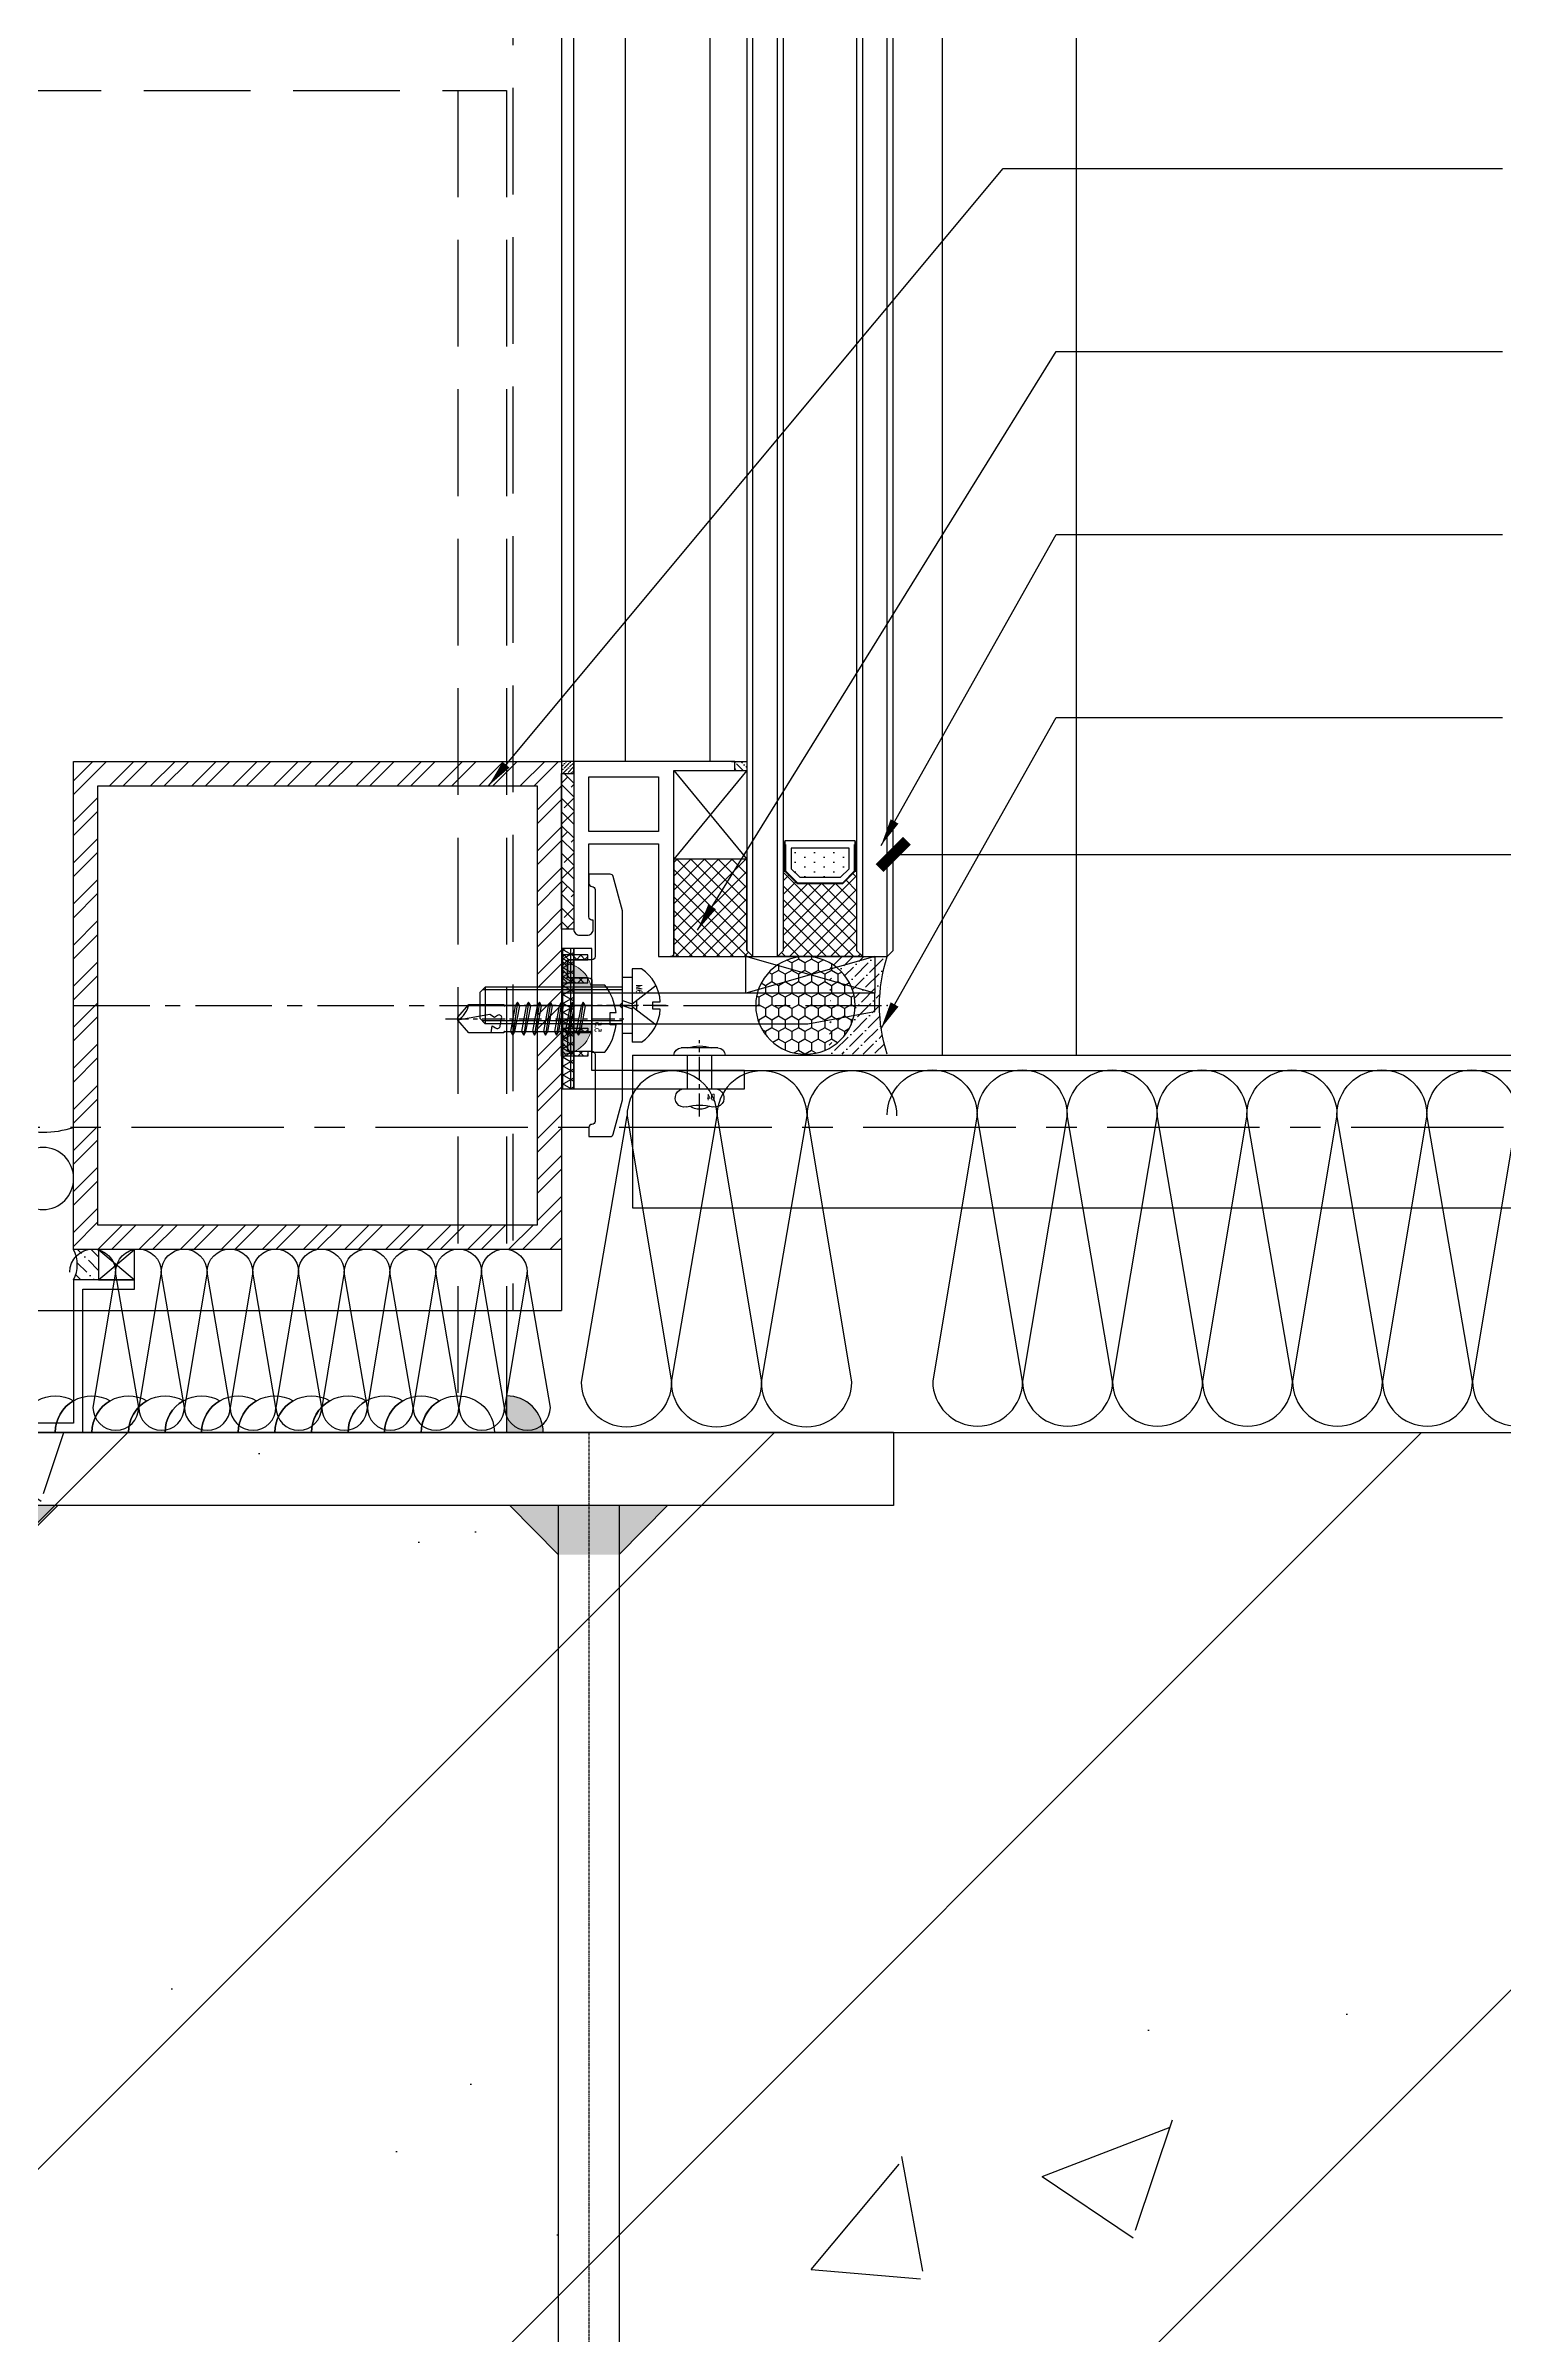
# Model space of a CAD drawing. Extents: x -160106 to 966792, y -663931 to 1550022.
# Drawn here: x -72963.7 to -72724.7, y -86233.4 to -85858.2 of the extents above; entities that cross this region are included whole.
import ezdxf
from ezdxf.enums import TextEntityAlignment as Align
from ezdxf.xclip import XClip

# ---------------------------------------------------------------- set-up
doc = ezdxf.new("R2010")
doc.units = 0
for name, pattern in [('AUSGEZOGEN', [0]), ('CENTER', [2, 1.25, -0.25, 0.25, -0.25]), ('ZN-CENTER', [2, 1.25, -0.25, 0.25, -0.25]), ('ZN-DASH', [0.35, 0.25, -0.1])]:
    doc.linetypes.add(name, pattern=pattern)
for name, color, linetype in [('!ZN1-填充-8', 8, 'Continuous'), ('!ZN1-标注-173', 173, 'Continuous'), ('!ZN3-玻璃幕墙-4', 4, 'Continuous'), ('!ZN3-铝板幕墙-3', 3, 'Continuous'), ('!ZN4-辅助材料-1', 1, 'Continuous'), ('!ZN4-配件-11', 11, 'Continuous'), ('!ZN5-钢材投影-40', 40, 'Continuous'), ('!ZN5-铝材投影-112', 112, 'Continuous'), ('!ZN5-铝材断面-6', 6, 'Continuous'), ('!ZN6-虚线-8', 8, 'ZN-DASH'), ('!ZN6-轴线-1', 1, 'ZN-CENTER'), ('20剖面图$0$AS-COLN', 6, 'Continuous'), ('20剖面图$0$PUB_HATCH', 8, 'Continuous'), ('2钢材断面', 2, 'Continuous'), ('40钢材投影', 40, 'Continuous'), ('A_Hatch', 8, 'Continuous'), ('ALT_CEN-0-30', 1, 'CENTER'), ('DIM', 173, 'Continuous'), ('Fill', 8, 'Continuous'), ('ZX', 240, 'CENTER'), ('型材截面颜色', 253, 'Continuous'), ('焊缝', 8, 'Continuous')]:
    doc.layers.add(name, color=color, linetype=linetype)
for name, color, linetype, lineweight in [('0CABR-填充', 8, 'Continuous', 5), ('0CABR-密封材料、垫片', 195, 'Continuous', 9), ('0填充', 8, 'Continuous', 13)]:
    doc.layers.add(name, color=color, linetype=linetype, lineweight=lineweight)
doc.styles.add('DHTEXT-1', font='ROMANS.shx', dxfattribs={"width": 0.7, "bigfont": 'CHINESE.shx'})
doc.styles.add('ZNDimTStyle', font='ROMANS.shx', dxfattribs={"width": 0.7, "bigfont": 'CHINESE.shx'})
doc.dimstyles.new('ZN3', dxfattribs={"dimscale": 3, "dimtxt": 2.5, "dimasz": 1.5, "dimexe": 1, "dimexo": 2, "dimgap": 0.9, "dimtad": 1, "dimdec": 0, "dimdsep": 46, "dimtxsty": 'DHTEXT-1', "dimblk": 'ARCHTICK', "dimcen": 2.5, "dimclrd": 173, "dimclre": 173, "dimclrt": 7, "dimazin": 2, "dimtfac": 1, "dimtix": 1, "dimtmove": 2, "dimatfit": 3, "dimfxl": 0, "dimarcsym": 0})
doc.dimstyles.new('ZN机械-3', dxfattribs={"dimscale": 3, "dimtxt": 2.5, "dimasz": 1.5, "dimexe": 1, "dimexo": 2, "dimgap": 0.9, "dimtad": 1, "dimdec": 0, "dimzin": 0, "dimdsep": 46, "dimtxsty": 'ZNDimTStyle', "dimcen": 2.5, "dimdle": 1, "dimclrd": 173, "dimclre": 173, "dimclrt": 7, "dimazin": 2, "dimtfac": 1, "dimtdec": 4, "dimtix": 1, "dimtmove": 2, "dimatfit": 3, "dimfxl": 0, "dimfrac": 2, "dimtolj": 1, "dimtzin": 0, "dimarcsym": 0})

# ---------------------------------------------------------------- blocks, each defined once
blk = doc.blocks.new('20250822090122')
at = {"layer": 'A_Hatch'}
h = blk.add_hatch(dxfattribs=at)
h.set_pattern_fill('ANSI32', color=256)
h.set_pattern_definition([(45, (-80, -40), (-3.3676, 3.3676), []), (45, (-77.755, -40), (-3.3676, 3.3676), [])])
h.paths.add_polyline_path([(0, 40), (-80, 40), (-80, -40), (0, -40)])
h.paths.add_polyline_path([(-4, 36), (-4, -36), (-76, -36), (-76, 36)], flags=16)
at = {"layer": '2钢材断面'}
for points in [[(-80, 40), (0, 40), (0, -40), (-80, -40)], [(-76, 36), (-4, 36), (-4, -36), (-76, -36)]]:
    blk.add_lwpolyline(points, close=True, dxfattribs=at)
blk = doc.blocks.new('20230625105620')
at = {"layer": '0CABR-填充'}
h = blk.add_hatch(dxfattribs=at)
h.set_pattern_fill('ANSI38', color=256, scale=0.3, angle=90)
h.set_pattern_definition([(135, (669.6331, -11486.4539), (-0.67351921, -0.67351921), []), (225, (669.6331, -11486.4539), (-0.67351921, -2.02055763), [2.38125, -1.42875])])
h.paths.add_polyline_path([(-5.2, 3.7), (-5.2, 4.5), (-8.5, 4.5), (-8.5, 7.5), (-5.2, 7.5), (-5.2, 8.3), (-9.5, 8.3), (-9.5, 3.7)])
h = blk.add_hatch(dxfattribs=at)
h.set_pattern_fill('ANSI38', color=256, scale=0.3, angle=90)
h.set_pattern_definition([(135, (669.6331, -11486.4539), (-0.67351921, -0.67351921), []), (225, (669.6331, -11486.4539), (-0.67351921, -2.02055763), [2.38125, -1.42875])])
h.paths.add_polyline_path([(-5.2, 3.7), (-5.2, 4.5), (-8.5, 4.5), (-8.5, 7.5), (-5.2, 7.5), (-5.2, 8.3), (-9.5, 8.3), (-9.5, 3.7)])
h = blk.add_hatch(dxfattribs=at)
h.set_pattern_fill('ANSI38', color=256, scale=0.3, angle=90)
h.set_pattern_definition([(135, (669.6331, -11498.4539), (-0.67351921, -0.67351921), []), (225, (669.6331, -11498.4539), (-0.67351921, -2.02055763), [2.38125, -1.42875])])
h.paths.add_polyline_path([(-5.2, -8.3), (-5.2, -7.5), (-8.5, -7.5), (-8.5, -4.5), (-5.2, -4.5), (-5.2, -3.7), (-9.5, -3.7), (-9.5, -8.3)])
h = blk.add_hatch(dxfattribs=at)
h.set_pattern_fill('ANSI38', color=256, scale=0.3, angle=90)
h.set_pattern_definition([(135, (669.6331, -11498.4539), (-0.67351921, -0.67351921), []), (225, (669.6331, -11498.4539), (-0.67351921, -2.02055763), [2.38125, -1.42875])])
h.paths.add_polyline_path([(-5.2, -8.3), (-5.2, -7.5), (-8.5, -7.5), (-8.5, -4.5), (-5.2, -4.5), (-5.2, -3.7), (-9.5, -3.7), (-9.5, -8.3)])
at = {"layer": '!ZN4-辅助材料-1'}
for points in [[(-5.2, 3.7), (-5.2, 4.5), (-8.5, 4.5), (-8.5, 7.5), (-5.2, 7.5), (-5.2, 8.3), (-9.5, 8.3), (-9.5, 3.7), (-5.2, 3.7)], [(-5.2, -3.7), (-5.2, -4.5), (-8.5, -4.5), (-8.5, -7.5), (-5.2, -7.5), (-5.2, -8.3), (-9.5, -8.3), (-9.5, -3.7), (-5.2, -3.7)]]:
    blk.add_lwpolyline(points, dxfattribs=at)
at = {"layer": '!ZN5-铝材投影-112'}
blk.add_lwpolyline([(-4.5, 4), (-4.5, -4, -0.414214), (-5, -4.5), (-8, -4.5, 0.414214), (-8.5, -5), (-8.5, -7, 0.414214), (-8, -7.5), (-4.5, -7.5, -0.414214), (-4, -8), (-4, -19, -0.414214), (-4.5, -19.5, 0.414214), (-5, -20), (-5, -21.5), (-1.49, -21.5, 0.339454), (-1.01, -21.13), (0.5, -15.5), (0.5, -0.5), (0, 0), (0.5, 0.5), (0.5, 15.5), (-1.01, 21.13, 0.339454), (-1.49, 21.5), (-5, 21.5), (-5, 20, 0.414214), (-4.5, 19.5, -0.414214), (-4, 19), (-4, 8, -0.414214), (-4.5, 7.5), (-8, 7.5, 0.414214), (-8.5, 7), (-8.5, 5, 0.414214), (-8, 4.5), (-5, 4.5, -0.414214), (-4.5, 4)], format="xyb", close=True, dxfattribs=at)
at = {"layer": '0CABR-密封材料、垫片'}
for points in [[(-5.2, 3.7), (-5.2, 4.5), (-8.5, 4.5), (-8.5, 7.5), (-5.2, 7.5), (-5.2, 8.3), (-9.5, 8.3), (-9.5, 3.7), (-5.2, 3.7)], [(-5.2, -3.7), (-5.2, -4.5), (-8.5, -4.5), (-8.5, -7.5), (-5.2, -7.5), (-5.2, -8.3), (-9.5, -8.3), (-9.5, -3.7), (-5.2, -3.7)]]:
    blk.add_lwpolyline(points, dxfattribs=at)
blk = doc.blocks.new('*U3024')
at = {"linetype": 'ByBlock', "ltscale": 10}
for p, q in [((-3.1, 6), (-1.6, 6)), ((-1.6, -6), (-1.6, 6)), ((-1.6, -4.62), (-1.6, 4.62)), ((-1.6, 4.62), (0, 4.62)), ((0, 4.62), (0, -4.62)), ((-6.2, 0.6), (-5, 0.6)), ((-5.51, 3.26), (-1.6, 0.23)), ((-5, 0.6), (-5, -0.6)), ((-2.36, 0.82), (-2.36, -0.82)), ((0, 0), (-1.6, 0.58)), ((0, 3), (22.5, 3)), ((0, 2.55), (22.95, 2.55)), ((22.5, -3), (22.5, 3)), ((22.5, 3), (23.4, 2.1)), ((23.4, -2.1), (23.4, 2.1)), ((-5, -0.6), (-6.2, -0.6)), ((-5.51, -3.26), (-1.6, -0.23)), ((0, -0.83), (-1.6, -0.25)), ((0, -2.55), (22.95, -2.55)), ((0, -3), (22.5, -3)), ((22.5, -3), (23.4, -2.1)), ((-3.1, -6), (-1.6, -6)), ((0, -4.62), (-1.6, -4.62))]:
    blk.add_line(p, q, dxfattribs=at)
at = {"color": 0, "linetype": 'ZN-CENTER', "ltscale": 3}
blk.add_line((-7.15, 0), (25.2, 0), dxfattribs=at)
at = {"linetype": 'ByBlock', "ltscale": 10}
for centre, start, end in [((0.63, 0.27), 123.0516, 177.2303), ((0.63, -0.27), 182.7697, 236.9484)]:
    blk.add_arc(centre, 6.84, start, end, dxfattribs=at)
at = {"layer": 'Defpoints', "color": 0, "ltscale": 10, "style": 'DHTEXT-1', "width": 0.7}
blk.add_text('M6', height=1, rotation=90, dxfattribs=at).set_placement((-2.25, -2.65), align=Align.CENTER)
blk = doc.blocks.new('16胶缝')
at = {"layer": '!ZN1-填充-8', "ltscale": 0.1}
h = blk.add_hatch(dxfattribs=at)
h.set_pattern_fill('HONEY', color=256, scale=10, style=0)
h.set_pattern_definition([(5e-15, (-19679.56, -11324.3713), (1.875, 1.08253175), [1.25, -2.5]), (120, (-19679.56, -11324.3713), (-1.874999996, 1.082531757), [1.25, -2.5]), (60, (-19679.56, -11324.3713), (4e-09, 2.165063507), [-2.5, 1.25])])
edge = h.paths.add_edge_path()
edge.add_ellipse((8, 13.4), major_axis=(0, -8.15), ratio=0.981746, start_angle=0, end_angle=360)
h = blk.add_hatch(dxfattribs=at)
h.set_pattern_fill('ANSI36', color=256, scale=10, style=0)
h.set_pattern_definition([(45, (-19679.5754, -11324.3713), (0.66291261, 2.43067956), [3.125, -0.625, 0, -0.625])])
edge = h.paths.add_edge_path()
edge.add_ellipse((8.02, 13.4), major_axis=(0.87, 8.1), ratio=0.981332, start_angle=124.6263, end_angle=247.3977, ccw=False)
edge.add_arc((0, 10.2), 1.2, 269.9716, 324.4867, ccw=False)
edge.add_line((0, 9), (0, 0))
edge.add_arc((8, -24.92), 26.17, 432.2032, 467.7968, ccw=False)
edge.add_line((16, 0), (16, 9))
edge.add_arc((16.01, 10.23), 1.23, 216.5906, 269.6986, ccw=False)
at = {"layer": '!ZN4-辅助材料-1', "color": 1, "ltscale": 0.1}
blk.add_arc((8, -24.92), 26.17, 72.2032, 107.7968, dxfattribs=at)
blk.add_ellipse((8, 13.4), major_axis=(0, -8.15), ratio=0.981746, dxfattribs=at)
blk.add_point((8, 0), dxfattribs=at)
blk = doc.blocks.new('胶缝断面')
at = {"color": 7, "ltscale": 0.1, "extrusion": (0, 0, -1), "zscale": -1, "rotation": 180}
blk.add_blockref('16胶缝', (8, 0), dxfattribs=at)
blk = doc.blocks.new('*U1331')
at = {"layer": '!ZN1-填充-8'}
h = blk.add_hatch(dxfattribs=at)
h.set_pattern_fill('ANSI37', color=256, scale=0.5, style=0)
h.set_pattern_definition([(45, (6, 0), (-1.12253, 1.12253), []), (135, (6, 0), (-1.12253, -1.12253), [])])
h.paths.add_polyline_path([(0, 5), (0, 19), (1, 18), (14, 18), (14, 17.75), (12, 15.75), (12, 8.25), (14, 6.25), (14, 6), (1, 6)])
h = blk.add_hatch(dxfattribs=at)
h.set_pattern_fill('DOTS', color=8, style=0)
h.set_pattern_definition([(0, (6, 0), (0.79375, 1.5875), [0, -1.5875])])
h.paths.add_polyline_path([(13, 15.34), (13, 8.66), (14.41, 7.25), (17.8, 7.25), (17.8, 16.75), (14.41, 16.75)])
for points in [[(18.75, 18), (14, 18), (14, 17.75), (18.75, 17.75)], [(18.75, 6.25), (14, 6.25), (14, 6), (18.75, 6)]]:
    blk.add_hatch(color=256, dxfattribs=at).paths.add_polyline_path(points)
for p, q in [((0, 23), (503.91, 23)), ((0, 19), (503.91, 19)), ((0, 5), (503.91, 5)), ((0, 1), (503.91, 1))]:
    blk.add_line(p, q, dxfattribs=at)
at = {"layer": '!ZN3-玻璃幕墙-4'}
for points in [[(503.91, 24), (1, 24), (0, 23), (0, 19), (1, 18), (503.91, 18)], [(503.91, 6), (1, 6), (0, 5), (0, 1), (1, 0), (503.91, 0)]]:
    blk.add_lwpolyline(points, dxfattribs=at)
at = {"layer": '!ZN4-辅助材料-1'}
for points in [[(0, 5), (0, 19), (1, 18), (14, 18), (14, 17.75), (12, 15.75), (12, 8.25), (12, 8.25), (14, 6.25), (14, 6), (1, 6), (0, 5)], [(12, 15.75), (12, 8.25), (14, 6.25), (19, 6.25), (19, 17.75), (14, 17.75)], [(13, 15.34), (13, 8.66), (14.41, 7.25), (17.8, 7.25), (17.8, 16.75), (14.41, 16.75)], [(18.75, 18), (14, 18), (14, 17.75), (18.75, 17.75)], [(18.75, 6.25), (14, 6.25), (14, 6), (18.75, 6)]]:
    blk.add_lwpolyline(points, close=True, dxfattribs=at)
blk.add_lwpolyline([(18.4, 17.75), (18.4, 17.65), (14.04, 17.65), (12.1, 15.71), (12.1, 8.29), (14.04, 6.35), (18.4, 6.35), (18.4, 6.25), (18.4, 6.35)], dxfattribs=at)
at = {"layer": 'Defpoints', "color": 250}
for p in [(0, 24), (0, 18), (0, 6), (12, 6), (0, 0)]:
    blk.add_point(p, dxfattribs=at)
blk = doc.blocks.new('*U3563')
at = {"linetype": 'ByBlock', "lineweight": -2, "ltscale": 10}
for p, q in [((0, 4.2), (0, -4.2)), ((-1.2, -3), (-1.2, 3)), ((5.5, 2), (0, 2)), ((5.5, 2.5), (5.5, -2.5)), ((5.5, -2), (0, -2))]:
    blk.add_line(p, q, dxfattribs=at)
at = {"color": 0, "linetype": 'CENTER', "ltscale": 3}
blk.add_line((10.01, 0), (-2.45, 0), dxfattribs=at)
at = {"linetype": 'ByBlock', "lineweight": -2, "ltscale": 10}
for centre, radius, start, end in [((0, 3), 1.2, 90, 180), ((7, 2.5), 1.5, 348.448, 180), ((4.42, 0), 5.96, 160.395, 199.605), ((16.17, 0), 8, 164.3308, 195.6692), ((6.19, 0), 2.67, 323.2266, 36.7843), ((0, -3), 1.2, 180, 270), ((7, -2.5), 1.5, 180, 11.552)]:
    blk.add_arc(centre, radius, start, end, dxfattribs=at)
at = {"layer": 'Defpoints', "color": 0, "ltscale": 10, "style": 'DHTEXT-1', "width": 0.7}
blk.add_text('D4', height=1, rotation=90, dxfattribs=at).set_placement((7.37, -1.85), align=Align.CENTER)
blk = doc.blocks.new('20240319170557')
at = {"layer": '!ZN1-填充-8'}
h = blk.add_hatch(color=252, dxfattribs=at)
h.dxf.hatch_style = 1
h.paths.add_polyline_path([(5, 114.74), (12.94, 114.74), (5, 106.73)])
h = blk.add_hatch(color=252, dxfattribs=at)
h.dxf.hatch_style = 1
h.paths.add_polyline_path([(95, 114.74), (87.06, 114.74), (95, 106.73)])
h = blk.add_hatch(color=252, dxfattribs=at)
h.dxf.hatch_style = 1
h.paths.add_polyline_path([(105, 106.73), (95, 106.73), (95, 114.74), (105, 114.74)])
h = blk.add_hatch(color=252, dxfattribs=at)
h.dxf.hatch_style = 1
h.paths.add_polyline_path([(105, 114.74), (112.94, 114.74), (105, 106.73)])
at = {"layer": '2钢材断面'}
for p, q in [((150, 126.74), (-150, 126.74)), ((150, 126.74), (150, 114.74)), ((94, 114.74), (-94, 114.74)), ((150, 114.74), (94, 114.74))]:
    blk.add_line(p, q, dxfattribs=at)
at = {"layer": '40钢材投影'}
for p, q in [((5, 106.73), (12.94, 114.74)), ((95, 106.73), (87.06, 114.74)), ((95, 114.74), (95, -95.26)), ((105, 114.74), (105, -95.26)), ((105, 106.73), (112.94, 114.74))]:
    blk.add_line(p, q, dxfattribs=at)
at = {"layer": 'ALT_CEN-0-30', "ltscale": 0.3}
blk.add_line((100, 126.74), (100, -126.74), dxfattribs=at)
blk = doc.blocks.new('20180403.16475379')
at = {"layer": '!ZN1-填充-8', "ltscale": 2}
blk.add_hatch(color=8, dxfattribs=at).paths.add_polyline_path([(0, -6), (0, 0), (6, 0, -0.414214)])
blk.add_lwpolyline([(0, 0), (0, -6, 0.414214), (6, 0)], format="xyb", dxfattribs=at)
blk = doc.blocks.new('20250825101552')
at = {"layer": '!ZN5-钢材投影-40', "ltscale": 1000}
for p, q in [((9, 0), (9, -20)), ((191, 0), (191, -20))]:
    blk.add_line(p, q, dxfattribs=at)
at = {"layer": '!ZN6-虚线-8', "color": 8, "linetype": 'ZN-DASH', "ltscale": 70}
for p, q in [((9, 0), (9, 200)), ((9, 200), (191, 200)), ((17, -20), (17, 200)), ((183, 200), (183, -20)), ((191, 200), (191, 0))]:
    blk.add_line(p, q, dxfattribs=at)
at = {"layer": '焊缝', "ltscale": 1000, "elevation": 0}
blk.add_lwpolyline([(9, -20, -0.57735), (18, -14.8, 0.267949), (15, -20, -0.57735), (24, -14.8, 0.267949), (21, -20, -0.57735), (30, -14.8, 0.267949), (27, -20, -0.57735), (36, -14.8, 0.267949), (33, -20, -0.57735), (42, -14.8, 0.267949), (39, -20, -0.57735), (48, -14.8, 0.267949), (45, -20, -0.57735), (54, -14.8, 0.267949), (51, -20, -0.57735), (60, -14.8, 0.267949), (57, -20, -0.57735), (66, -14.8, 0.267949), (63, -20, -0.57735), (72, -14.8, 0.267949), (69, -20, -0.57735), (78, -14.8, 0.267949), (75, -20, -0.57735), (84, -14.8, 0.267949), (81, -20, -0.57735), (90, -14.8, 0.267949), (87, -20, -0.57735), (96, -14.8, 0.267949), (93, -20, -0.57735), (102, -14.8, 0.267949), (99, -20, -0.57735), (108, -14.8, 0.267949), (105, -20, -0.57735), (114, -14.8, 0.267949), (111, -20, -0.57735), (120, -14.8, 0.267949), (117, -20, -0.57735), (126, -14.8, 0.267949), (123, -20, -0.57735), (132, -14.8, 0.267949), (129, -20, -0.57735), (138, -14.8, 0.267949), (135, -20, -0.57735), (144, -14.8, 0.267949), (141, -20, -0.57735), (150, -14.8, 0.267949), (147, -20, -0.57735), (156, -14.8, 0.267949), (153, -20, -0.57735), (162, -14.8, 0.267949), (159, -20, -0.57735), (168, -14.8, 0.267949), (165, -20, -0.57735), (174, -14.8, 0.267949), (171, -20, -0.57735), (180, -14.8, 0.267949), (177, -20, -1), (189, -20, -1)], format="xyb", dxfattribs=at)
at = {"layer": '!ZN3-玻璃幕墙-4', "xscale": -1, "rotation": 270}
blk.add_blockref('20180403.16475379', (9, -20), dxfattribs=at)
at = {"layer": '!ZN3-玻璃幕墙-4', "rotation": 90}
blk.add_blockref('20180403.16475379', (191, -20), dxfattribs=at)
blk = doc.blocks.new('*U2373')
at = {"linetype": 'ByBlock', "ltscale": 10}
for p, q in [((-0.8, 4.2), (-0.8, -4.2)), ((0, 4.2), (-0.8, 4.2)), ((0, -4.2), (0, 4.2)), ((-1.1, 2.28), (-1.1, -2.28)), ((-0.95, 2.33), (-0.95, -2.33)), ((-0.8, -4.2), (0, -4.2))]:
    blk.add_line(p, q, dxfattribs=at)
at = {"color": 0, "linetype": 'ZN-CENTER', "ltscale": 6}
blk.add_line((43.76, 0), (-2.33, 0), dxfattribs=at)
at = {"linetype": 'ByBlock', "ltscale": 10}
blk.add_lwpolyline([(0, -2.52, -0.414214), (0.67, -1.85), (35.87, -1.85), (42, 0), (35.87, 1.85), (0.67, 1.85, -0.414214), (0, 2.52)], format="xyb", dxfattribs=at)
for centre, start, end in [((-1.12, 2.61), 272.9951, 344.3665), ((-1.12, -2.61), 15.6335, 87.0049)]:
    blk.add_arc(centre, 0.329, start, end, dxfattribs=at)
at = {"layer": 'Defpoints', "color": 0, "ltscale": 10, "style": 'DHTEXT-1', "width": 0.7}
blk.add_text('3.7', height=1.125, rotation=90, dxfattribs=at).set_placement((3.09, -0.93), align=Align.CENTER)
blk = doc.blocks.new('*U1051')
at = {"layer": '!ZN1-填充-8'}
h = blk.add_hatch(dxfattribs=at)
h.set_pattern_fill('AR-SAND', color=256, scale=0.5, angle=180, style=0)
h.set_pattern_definition([(217.5, (-3496.6374, 21478.8114), (0.03149668, -0.963411885), [0, -0.76, 0, -0.85, 0, -0.8125]), (187.5, (-3496.6374, 21478.8114), (-0.88488835, -1.41107303), [0, -0.41, 0, -0.685, 0, -0.2625]), (147.5, (-3496.0224, 21478.8114), (-1.55707093, -0.002829527), [0, -0.25, 0, -0.9, 0, -1.175]), (137.5, (-3496.0224, 21478.8114), (-1.5030633, -0.43883778), [0, -0.125, 0, -0.59, 0, -0.675])])
edge = h.paths.add_edge_path()
edge.add_line((0, 42.31), (0, 31.06))
edge.add_line((0, 31.06), (5.16, 40))
edge.add_ellipse((6.64, 50.23), major_axis=(-7.31, 7.31), ratio=1, start_angle=95.0307, end_angle=126.7718, ccw=False)
at = {"layer": '!ZN1-填充-8', "ltscale": 0.1}
h = blk.add_hatch(dxfattribs=at)
h.set_pattern_fill('ANSI36', color=256, style=0)
h.set_pattern_definition([(45, (-3543.0694, 21478.8114), (0.84189901, 3.08696304), [3.96875, -0.79375, 0, -0.79375])])
edge = h.paths.add_edge_path()
edge.add_line((25, 1.5), (25, -2.6))
edge.add_line((25, -2.6), (30, -2.6))
edge.add_line((30, -2.6), (30, 1.5))
edge.add_arc((27.5, 6.27), 5.38, 242.3296, 297.6704, ccw=False)
at = {"layer": '!ZN4-辅助材料-1', "ltscale": 4}
blk.add_lwpolyline([(5.16, 40), (0, 31.06), (0, 31.06), (0, 43.27, 0.198373), (5.16, 40)], format="xyb", dxfattribs=at)
at = {"layer": '!ZN4-辅助材料-1'}
blk.add_lwpolyline([(25, -2.6), (25, -8.5), (30, -8.5), (30, -2.6)], close=True, dxfattribs=at)
at = {"layer": '!ZN4-辅助材料-1', "color": 8}
for points in [[(25, -2.6), (30, -8.5)], [(30, -2.6), (25, -8.5)]]:
    blk.add_lwpolyline(points, dxfattribs=at)
at = {"layer": '!ZN4-辅助材料-1', "color": 1, "ltscale": 0.1}
blk.add_arc((27.5, 6.27), 5.38, 242.3296, 297.6704, dxfattribs=at)
at = {"ltscale": 20}
blk.add_lwpolyline([(25, -8.5), (25, 1.5), (1.5, 1.5), (1.5, 30.66), (6.46, 39.25), (5.16, 40), (0, 31.06), (0, 0), (23.5, 0), (23.5, -8.5)], close=True, dxfattribs=at)
at = {"layer": '!ZN4-配件-11', "color": 1, "extrusion": (0, 0, -1), "zscale": -1}
blk.add_blockref('*U2373', (-1.5, 23.56), dxfattribs=at)
blk = doc.blocks.new('室内胶缝示意')
at = {"ltscale": 0.1}
blk.add_arc((-5, 15.58), 16.36, 252.2032, 287.7968, dxfattribs=at)
at = {"ltscale": 0.1, "extrusion": (0, 0, -1)}
blk.add_ellipse((-4.99, -8.38), major_axis=(0, 5.09), ratio=0.981746, dxfattribs=at)
blk = doc.blocks.new('20230625110549')
at = {"layer": '!ZN1-填充-8', "ltscale": 20}
h = blk.add_hatch(color=256, dxfattribs=at)
h.dxf.hatch_style = 1
h.paths.add_polyline_path([(0, 5), (0, 0), (5, 0, 0.414214)])
at = {"layer": '0CABR-填充', "ltscale": 20}
blk.add_line((0, 0), (0, 5), dxfattribs=at)
blk.add_arc((0, 0), 5, 0, 90, dxfattribs=at)
blk = doc.blocks.new('20250822103150', base_point=(-89262.55, -87415.13))
at = {"layer": '!ZN4-辅助材料-1'}
blk.add_lwpolyline([(-89131.15, -87413.13), (-89152.32, -87413.13), (-89152.32, -87407.13), (-89131.15, -87407.13), (-89131.15, -87413.13), (-89152.32, -87407.13), (-89131.15, -87407.13), (-89152.32, -87413.13)], dxfattribs=at)
at = {"layer": '!ZN5-钢材投影-40'}
blk.add_lwpolyline([(-89142.15, -87418.13), (-89131.15, -87416.13), (-89131.15, -87413.13), (-89182.55, -87413.13), (-89182.55, -87418.13), (-89142.15, -87418.13)], close=True, dxfattribs=at)
at = {"layer": '0CABR-填充', "ltscale": 20}
blk.add_blockref('20230625110549', (-89182.55, -87413.13), dxfattribs=at)
at = {"layer": '0CABR-填充', "ltscale": 20, "xscale": -1, "rotation": 180}
blk.add_blockref('20230625110549', (-89182.55, -87418.13), dxfattribs=at)
blk = doc.blocks.new('20240131155736')
at = {"layer": '!ZN1-填充-8'}
h = blk.add_hatch(dxfattribs=at)
h.set_pattern_fill('ANSI36', color=256, scale=0.5, angle=270, style=0)
h.set_pattern_definition([(315, (4155.5162, -11794.8225), (1.54348152, -0.420949506), [1.984375, -0.396875, 0, -0.396875])])
h.paths.add_polyline_path([(-0.75, 0.75), (-0.75, -0.75), (1.25, -0.75), (1.25, 0.75)])
at = {"layer": '!ZN4-辅助材料-1', "linetype": 'AUSGEZOGEN'}
blk.add_line((-1.25, 0.75), (1.25, 0.75), dxfattribs=at)
blk = doc.blocks.new('20240131160147')
at = {"layer": '!ZN5-铝材断面-6'}
blk.add_lwpolyline([(-3.36, 1.25), (-3.36, 19.75), (-0.86, 19.75), (-0.86, -10.75), (9.14, -10.75), (9.14, -12.25), (-17.26, -12.25), (-17.26, 15.25, -0.414214), (-16.26, 16.25), (-15.06, 16.25, -0.414214), (-14.06, 15.25), (-14.06, 13.75), (-14.26, 13.75, 0.414214), (-14.76, 13.25), (-14.76, 1.25)], format="xyb", close=True, dxfattribs=at)
blk.add_lwpolyline([(-14.76, -0.75), (-14.76, -9.75), (-3.36, -9.75), (-3.36, -0.75)], close=True, dxfattribs=at)
at = {"layer": '!ZN1-填充-8', "ltscale": 50, "xscale": -1, "rotation": 180}
blk.add_blockref('20240131155736', (9.89, -11.5), dxfattribs=at)
blk = doc.blocks.new('20250822102610', base_point=(-89164.55, -87453.63))
at = {"layer": '!ZN1-填充-8'}
h = blk.add_hatch(dxfattribs=at)
h.set_pattern_fill('ANSI37', color=256, style=0)
h.set_pattern_definition([(45, (0, 0), (-1.122532015, 1.122532015), []), (135, (0, 0), (-1.122532015, -1.122532015), [])])
edge = h.paths.add_edge_path()
edge.add_line((-89165.05, -87423.13), (-89151.55, -87423.13))
edge.add_line((-89151.55, -87423.13), (-89152.55, -87424.13))
edge.add_line((-89152.55, -87424.13), (-89152.55, -87439.13))
edge.add_line((-89152.55, -87439.13), (-89164.55, -87439.13))
edge.add_line((-89164.55, -87439.13), (-89164.55, -87423.63))
edge.add_arc((-89165.05, -87423.63), 0.5, 359.9997, 450)
at = {"layer": '!ZN1-填充-8', "ltscale": 100}
for p, q in [((-89164.55, -87453.63), (-89152.55, -87439.13)), ((-89152.55, -87453.63), (-89164.55, -87439.13))]:
    blk.add_line(p, q, dxfattribs=at)
at = {"layer": '!ZN4-辅助材料-1', "linetype": 'AUSGEZOGEN'}
blk.add_lwpolyline([(-89165.05, -87423.13), (-89151.55, -87423.13), (-89152.55, -87424.13), (-89152.55, -87439.13), (-89164.55, -87439.13), (-89164.55, -87423.63, 0.414215), (-89165.05, -87423.13), (-89165.05, -87423.13)], format="xyb", dxfattribs=at)
blk.add_lwpolyline([(-89152.55, -87439.13), (-89164.55, -87439.13), (-89164.55, -87442.13)], dxfattribs=at)
blk.add_lwpolyline([(-89164.55, -87439.13), (-89164.55, -87453.63), (-89152.55, -87453.63), (-89152.55, -87439.13)], close=True, dxfattribs=at)
blk = doc.blocks.new('20250822103338', base_point=(-89182.55, -87455.13))
at = {"layer": '0填充'}
h = blk.add_hatch(dxfattribs=at)
h.set_pattern_fill('ANSI38', color=256, angle=360, style=0)
h.set_pattern_definition([(45, (0, 0), (-1.122532015, 1.122532015), []), (135, (0, 0), (-3.367596045, 1.122532015), [3.96875, -2.38125])])
h.paths.add_polyline_path([(-89182.55, -87453.13), (-89180.55, -87453.13), (-89180.55, -87427.63), (-89182.55, -87427.63)])
at = {"layer": '型材截面颜色', "ltscale": 60}
h = blk.add_hatch(dxfattribs=at)
h.set_pattern_fill('ANSI36', color=256, scale=0.3, angle=90)
h.set_pattern_definition([(135, (0, 0), (-0.9260889125, 0.2525697034), [1.190625, -0.238125, 0, -0.238125])])
h.paths.add_polyline_path([(-89182.55, -87455.13), (-89182.55, -87453.13), (-89180.55, -87453.13), (-89180.55, -87455.13)])
at = {"layer": '!ZN4-辅助材料-1'}
for points in [[(-89180.55, -87427.63), (-89182.55, -87427.63), (-89182.55, -87453.13), (-89180.55, -87453.13)], [(-89182.55, -87455.13), (-89182.55, -87453.13), (-89180.55, -87453.13), (-89180.55, -87455.13)]]:
    blk.add_lwpolyline(points, close=True, dxfattribs=at)
at = {"layer": '0CABR-密封材料、垫片'}
blk.add_lwpolyline([(-89180.55, -87427.63), (-89182.55, -87427.63), (-89182.55, -87455.13), (-89180.55, -87455.13)], close=True, dxfattribs=at)
blk = doc.blocks.new('20250822103828')
at = {"layer": '!ZN4-辅助材料-1', "ltscale": 100}
for name, p in [('20250822102610', (18.4, 1.5)), ('20250822103338', (0, 0))]:
    blk.add_blockref(name, p, dxfattribs=at)
at = {"layer": '!ZN6-虚线-8', "ltscale": 50}
blk.add_blockref('20240131160147', (19.26, 12.25), dxfattribs=at)
blk = doc.blocks.new('*U3023')
at = {"color": 0, "linetype": 'CENTER', "ltscale": 3}
blk.add_line((24, 0), (-5.91, 0), dxfattribs=at)
at = {"linetype": 'ByBlock', "ltscale": 10}
for p, q in [((0, 2.08), (14.29, 2.08)), ((1.42, 2.73), (2.2, -2.73)), ((3.22, 2.73), (4, -2.73)), ((5.02, 2.73), (5.8, -2.73)), ((6.82, 2.73), (7.6, -2.73)), ((8.62, 2.73), (9.4, -2.73)), ((10.42, 2.73), (11.2, -2.73)), ((12.22, 2.73), (13, -2.73)), ((14.29, -2.09), (0, -2.09))]:
    blk.add_line(p, q, dxfattribs=at)
blk.add_lwpolyline([(-3.94, 1, -0.137385), (-2.12, 5.5), (0, 5.5), (0, -5.5), (-2.12, -5.5, -0.137385), (-3.94, -1), (-3, -1), (-3, 1)], format="xyb", close=True, dxfattribs=at)
for points in [[(1.83, -2.09), (1.05, 2.08), (1.42, 2.73), (1.79, 2.08), (2.57, -2.09), (2.2, -2.73)], [(3.63, -2.09), (2.85, 2.08), (3.22, 2.73), (3.59, 2.08), (4.37, -2.09), (4, -2.73)], [(5.43, -2.09), (4.65, 2.08), (5.02, 2.73), (5.39, 2.08), (6.17, -2.09), (5.8, -2.73)], [(7.23, -2.09), (6.45, 2.08), (6.82, 2.73), (7.19, 2.08), (7.97, -2.09), (7.6, -2.73)], [(9.03, -2.09), (8.25, 2.08), (8.62, 2.73), (8.99, 2.08), (9.77, -2.09), (9.4, -2.73)], [(10.83, -2.09), (10.05, 2.08), (10.42, 2.73), (10.79, 2.08), (11.57, -2.09), (11.2, -2.73)], [(12.63, -2.09), (11.85, 2.08), (12.22, 2.73), (12.59, 2.08), (13.37, -2.09), (13, -2.73)]]:
    blk.add_lwpolyline(points, close=True, dxfattribs=at)
for points in [[(14.29, -2.09, -0.414214), (14.45, -2.24), (14.45, -2.32), (20.18, -2.32), (22, -0.26), (22, 0.26), (20.18, 2.32), (14.45, 2.32), (14.45, 2.24, -0.414214), (14.29, 2.08)], [(16.51, -2.32), (16.36, -1.2), (15.83, -1.52, -0.530462), (15.03, -1.17), (14.81, 0.1, -0.651316), (15.47, 0.54), (16, 0.21), (16.77, 0.66), (22, -0.26, -0.201226), (20.18, 2.32)]]:
    blk.add_lwpolyline(points, format="xyb", dxfattribs=at)
at = {"layer": 'Defpoints', "color": 0, "ltscale": 10, "style": 'DHTEXT-1', "width": 0.7}
blk.add_text('5.5', height=1, rotation=90, dxfattribs=at).set_placement((-0.49, -1.36), align=Align.CENTER)
blk = doc.blocks.new('20250828170426')
at = {"layer": '!ZN1-填充-8'}
h = blk.add_hatch(dxfattribs=at)
h.set_pattern_fill('NET3', color=256, scale=0.4, angle=90, style=0)
h.set_pattern_definition([(90, (39744.6892, -18900.7666), (-1.27, -1e-17), []), (150, (39744.6892, -18900.7666), (-0.635, -1.099852263), []), (210, (39744.6892, -18900.7666), (0.635, -1.099852263), [])])
h.paths.add_polyline_path([(-252.4, 79.33), (-254.4, 79.33), (-254.4, 56.33), (-252.4, 56.33)])
at = {"layer": '20剖面图$0$PUB_HATCH'}
h = blk.add_hatch(dxfattribs=at)
h.set_pattern_fill('钢筋混凝土', color=256, scale=30, style=0)
h.set_pattern_definition([(45, (1530822.114, -568207.45), (-53.0330086, 53.0330086), []), (50, (1530822.11, -568207.45), (215.178055, -18.82564), [22.5, -247.5]), (355, (1530822.11, -568207.45), (-41.6254, 225.65764), [18, -198]), (100.4514, (1530840.05, -568209.02), (173.552815, 206.831863), [19.122057, -210.342634]), (46.1842, (1530822.11, -568147.45), (320.172315, -49.655704), [33.75, -371.25]), (96.6356, (1530848.8, -568151.6), (280.39881, 292.23536), [28.683086, -315.5139]), (351.1842, (1530822.1, -568147.45), (280.398584, 292.23558), [27, -297]), (21, (1530852.11, -568162.45), (179.072116, -120.785667), [22.5, -247.5]), (326, (1530852.11, -568162.45), (72.9946, 217.545014), [18, -198]), (71.4514, (1530867.04, -568172.52), (252.066789, 96.75915), [19.122057, -210.342634]), (37.5, (1530822.114, -568207.45), (3.6479566, 99.868156), [0, -195.6, 0, -201, 0, -198.75]), (7.5, (1530822.11, -568207.45), (78.920861, 118.3235136), [0, -114.6, 0, -191.1, 0, -75.75]), (327.5, (1530755.214, -568207.45), (160.146731, -6.7664615), [0, -75, 0, -234, 0, -310.5]), (317.5, (1530725.21, -568207.45), (174.955851, 30.031495), [0, -97.5, 0, -155.4, 0, -220.5])])
h.paths.add_polyline_path([(-499.94, 0), (-499.94, -250), (-299.94, -250), (-299.94, -1628.25), (0, -1628.25), (0, 0)])
at = {"layer": '!ZN3-铝板幕墙-3', "ltscale": 50}
blk.add_line((-242.75, 61.83), (-242.75, 36.83), dxfattribs=at)
at = {"layer": '!ZN3-铝板幕墙-3', "ltscale": 20, "elevation": 0}
for points in [[(-242.75, 61.83), (50, 61.83), (50, -298.17)], [(-242.75, 59.33), (47.5, 59.33), (47.5, -295.67)], [(-242.75, 36.83), (25, 36.83), (25, -273.17)]]:
    blk.add_lwpolyline(points, dxfattribs=at)
at = {"layer": '!ZN4-辅助材料-1', "ltscale": 5}
blk.add_lwpolyline([(-252.4, 79.33), (-254.4, 79.33), (-254.4, 56.33), (-252.4, 56.33)], close=True, dxfattribs=at)
at = {"layer": '!ZN5-钢材投影-40', "ltscale": 0.3}
for p in [(-254.4, 581.91), (-454.4, 20)]:
    blk.add_line(p, (-254.4, 20), dxfattribs=at)
at = {"layer": '!ZN5-铝材投影-112'}
for p, q in [((-252.4, 110), (-252.4, 581.91)), ((-243.9, 110), (-243.9, 581.91)), ((-230, 110), (-230, 581.91)), ((-192, 581.91), (-192, 61.83)), ((-170, 581.91), (-170, 61.83))]:
    blk.add_line(p, q, dxfattribs=at)
blk.add_lwpolyline([(-252.4, 79.33), (-252.4, 56.33), (-224.4, 56.33), (-224.4, 59.33), (-249.4, 59.33), (-249.4, 79.33)], close=True, dxfattribs=at)
at = {"layer": '!ZN6-虚线-8', "color": 8, "linetype": 'ZN-DASH', "ltscale": 70}
blk.add_line((-262.4, 581.91), (-262.4, 20), dxfattribs=at)
at = {"layer": '20剖面图$0$AS-COLN'}
blk.add_line((-499.94, 0), (0, 0), dxfattribs=at)
at = {"layer": 'Fill', "elevation": 0}
for points in [[(-199.39, 51.91, 1), (-214.14, 51.91), (-206.86, 8.26, -1), (-221.61, 8.26), (-214.14, 51.91, 1), (-228.89, 51.91), (-221.61, 8.26, -1), (-236.36, 8.26), (-228.89, 51.91, 1), (-243.64, 51.91), (-236.36, 8.26, -1), (-251.11, 8.26), (-243.64, 51.91)], [(-335.02, 26.3, -1), (-327.52, 26.3), (-331.22, 4.11, 1), (-323.72, 4.11), (-327.52, 26.3, -1), (-320.02, 26.3), (-323.72, 4.11, 1), (-316.22, 4.11), (-320.02, 26.3, -1), (-312.52, 26.3), (-316.22, 4.11, 1), (-308.72, 4.11), (-312.52, 26.3, -1), (-305.02, 26.3), (-308.72, 4.11, 1), (-301.22, 4.11), (-305.02, 26.3, -1), (-297.52, 26.3), (-301.22, 4.11, 1), (-293.72, 4.11), (-297.52, 26.3, -1), (-290.02, 26.3), (-293.72, 4.11, 1), (-286.22, 4.11), (-290.02, 26.3, -1), (-282.52, 26.3), (-286.22, 4.11, 1), (-278.72, 4.11), (-282.52, 26.3, -1), (-275.02, 26.3), (-278.72, 4.11, 1), (-271.22, 4.11), (-275.02, 26.3, -1), (-267.52, 26.3), (-271.22, 4.11, 1), (-263.72, 4.11), (-267.52, 26.3, -1), (-260.02, 26.3), (-263.72, 4.11, 1), (-256.22, 4.11), (-260.02, 26.3)]]:
    blk.add_lwpolyline(points, format="xyb", dxfattribs=at)
at = {"layer": 'Fill'}
blk.add_lwpolyline([(-201, 52.06, -1), (-186.25, 52.06), (-193.53, 8.41, 1), (-178.78, 8.41), (-186.25, 52.06, -1), (-171.5, 52.06), (-178.78, 8.41, 1), (-164.03, 8.41), (-171.5, 52.06, -1), (-156.75, 52.06), (-164.03, 8.41, 1), (-149.28, 8.41), (-156.75, 52.06, -1), (-142, 52.06), (-149.28, 8.41, 1), (-134.53, 8.41), (-142, 52.06, -1), (-127.25, 52.06), (-134.53, 8.41, 1), (-119.78, 8.41), (-127.25, 52.06, -1), (-112.5, 52.06), (-119.78, 8.41, 1), (-105.03, 8.41), (-112.5, 52.06, -1), (-97.75, 52.06), (-105.03, 8.41, 1), (-90.28, 8.41)], format="xyb", dxfattribs=at)
at = {"layer": 'ZX', "ltscale": 10}
blk.add_line((-334.4, 70), (-200, 70), dxfattribs=at)
at = {"layer": '!ZN3-玻璃幕墙-4', "rotation": 90}
blk.add_blockref('*U1331', (-200, 78), dxfattribs=at)
at = {"layer": '!ZN4-辅助材料-1', "ltscale": 100, "xscale": -1, "rotation": 180}
blk.add_blockref('20250822103828', (-254.4, 110), dxfattribs=at)
at = {"layer": '!ZN4-辅助材料-1', "ltscale": 100}
blk.add_blockref('20250822103150', (-334.4, 70), dxfattribs=at)
at = {"layer": '!ZN4-辅助材料-1', "rotation": 270}
blk.add_blockref('胶缝断面', (-201, 70), dxfattribs=at)
at = {"layer": '!ZN4-配件-11', "color": 1, "rotation": 180}
blk.add_blockref('*U3024', (-244.4, 70), dxfattribs=at)
at = {"layer": '!ZN4-配件-11', "color": 1, "xscale": -1}
blk.add_blockref('*U3023', (-249.4, 67.83), dxfattribs=at)
at = {"layer": '!ZN4-配件-11', "color": 1, "xscale": -1.000000000000004, "rotation": 90}
blk.add_blockref('*U3563', (-231.75, 61.83), dxfattribs=at)
at = {"layer": '!ZN5-钢材投影-40', "ltscale": 1000}
blk.add_blockref('20250825101552', (-454.4, 20), dxfattribs=at)
at = {"layer": '!ZN5-铝材断面-6', "ltscale": 100}
blk.add_blockref('20250822090122', (-254.4, 70), dxfattribs=at)
blk.add_blockref('室内胶缝示意', (-334.4, 50))
at = {"rotation": 90}
blk.add_blockref('*U1051', (-332.9, 0), dxfattribs=at)
at = {"layer": '0CABR-填充', "ltscale": 20}
blk.add_blockref('20230625105620', (-244.9, 70), dxfattribs=at)
at = {"layer": 'ALT_CEN-0-30', "linetype": 'ByBlock', "ltscale": 50}
blk.add_blockref('20240319170557', (-349.94, -126.74), dxfattribs=at)
blk = doc.blocks.new('_ArchTick')
at = {"color": 0, "linetype": 'ByBlock', "const_width": 0.4}
blk.add_lwpolyline([(-0.5, -0.5), (0.5, 0.5)], dxfattribs=at)
blk = doc.blocks.new('*D1935')
at = {"layer": 'Defpoints', "color": 0, "ltscale": 30, "transparency": 16777216}
for p in [(-72574.75, -85990.78), (-72824.75, -86006.54), (-72574.75, -86023.71)]:
    blk.add_point(p, dxfattribs=at)
at = {"layer": 'DIM', "color": 173, "linetype": 'ByBlock', "lineweight": -2, "ltscale": 30, "transparency": 16777216}
for p, q in [((-72824.75, -86000.54), (-72824.75, -85987.78)), ((-72574.75, -86017.71), (-72574.75, -85987.78)), ((-72824.75, -85990.78), (-72574.75, -85990.78))]:
    blk.add_line(p, q, dxfattribs=at)
at = {"layer": 'DIM', "color": 173, "lineweight": -2, "ltscale": 30, "transparency": 16777216, "xscale": 4.5, "yscale": 4.5, "zscale": 4.5, "rotation": 180}
blk.add_blockref('_ArchTick', (-72824.75, -85990.78), dxfattribs=at)
at = {"layer": 'DIM', "color": 173, "lineweight": -2, "ltscale": 30, "transparency": 16777216, "xscale": 4.5, "yscale": 4.5, "zscale": 4.5}
blk.add_blockref('_ArchTick', (-72574.75, -85990.78), dxfattribs=at)
at = {"layer": 'DIM', "color": 7, "ltscale": 30, "transparency": 16777216, "insert": (-72699.75, -85984.33), "char_height": 7.5, "attachment_point": 5, "style": 'DHTEXT-1'}
blk.add_mtext('250', dxfattribs=at)

msp = doc.modelspace()

# ---------------------------------------------------------------- block references
at = {"ltscale": 40}
ref = msp.add_blockref('20250828170426', (-72624.75, -86085.54), dxfattribs=at)
XClip(ref).set_block_clipping_path([(-647.8784951991, -640.0914555189), (263.7688481196, 367.4414649975)])

# ---------------------------------------------------------------- next in the draw order: linework, layer by layer
at = {"layer": '!ZN6-轴线-1', "linetype": 'ZN-CENTER', "ltscale": 20}
msp.add_line((-72244.67, -86035.54), (-73341.27, -86035.54), dxfattribs=at)

# ---------------------------------------------------------------- next in the draw order: dimensions: what is measured, and where the dimension line sits
at = {"layer": 'DIM', "ltscale": 30}
dim = msp.add_linear_dim(base=(-72574.75, -85990.78), p1=(-72824.75, -86006.54), p2=(-72574.75, -86023.71), dimstyle='ZN3', dxfattribs=at)
dim.commit()
dim.dimension.update_dxf_attribs({"geometry": '*D1935', "text_midpoint": (-72699.75, -85984.33)})

# ---------------------------------------------------------------- next in the draw order: leaders
at = {"layer": '!ZN1-标注-173'}
for points in [[(-72891.12, -85979.54), (-72806.72, -85878.34), (-72724.84, -85878.34)], [(-72856.82, -86003.19), (-72798.05, -85908.34), (-72724.84, -85908.34)], [(-72826.74, -85989.3), (-72798.05, -85938.34), (-72724.84, -85938.34)], [(-72826.74, -86019.3), (-72798.05, -85968.34), (-72724.84, -85968.34)]]:
    msp.add_leader(points, dimstyle='ZN机械-3', dxfattribs=at)

doc.saveas('drawing.dxf')
